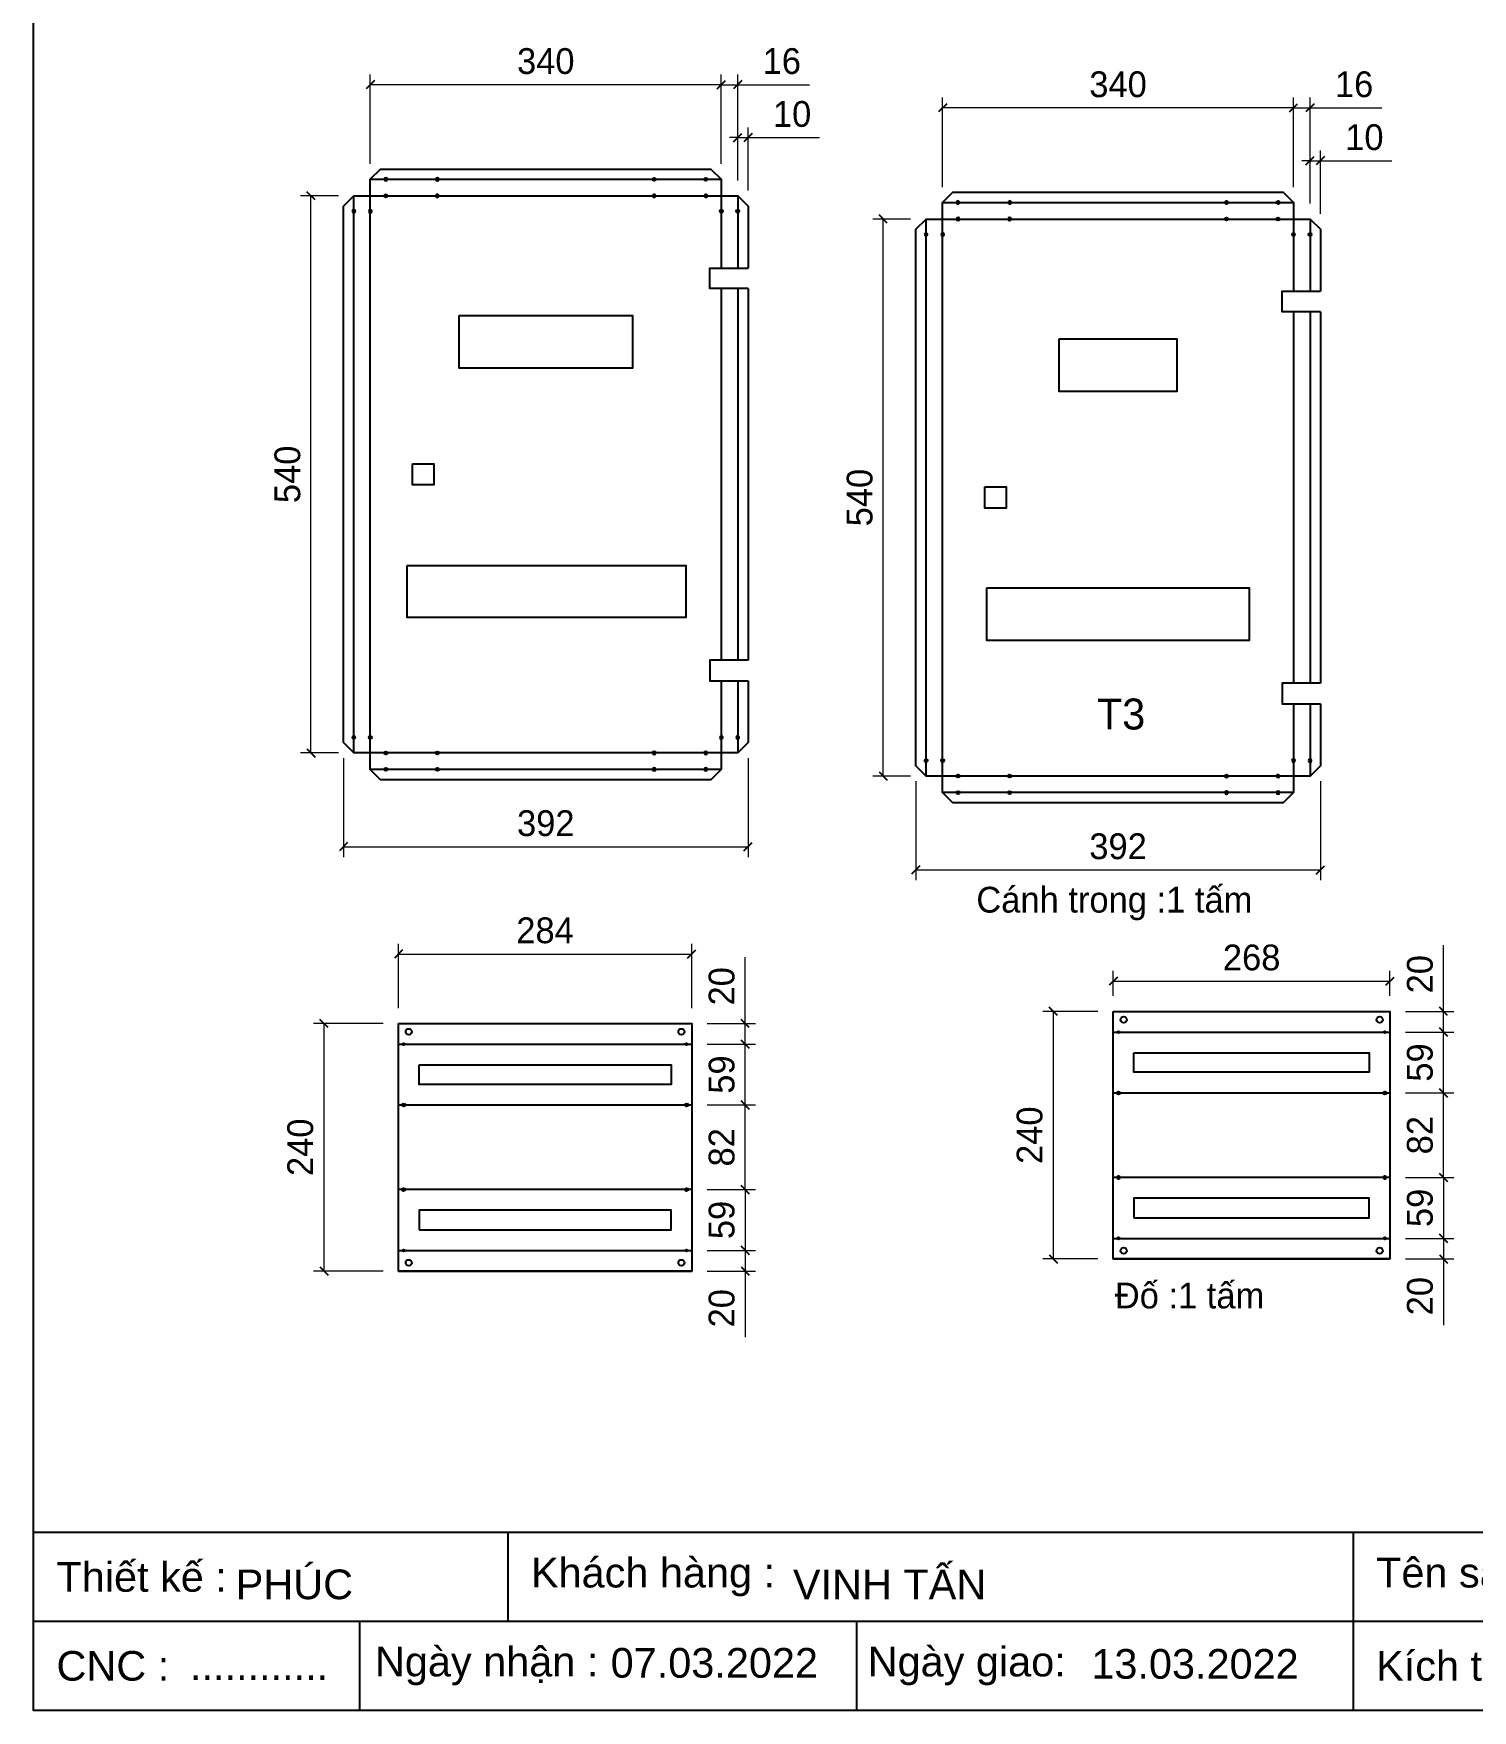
# Model space of a CAD drawing. Header units: millimetres. Extents: x 0 to 4269, y 0 to 3019.
# Drawn here: x 0 to 1395, y 0 to 1626 of the extents above; entities that cross this region are included whole.
import ezdxf

# ---------------------------------------------------------------- set-up
doc = ezdxf.new("R2010")
doc.units = ezdxf.units.MM
doc.layers.add('CNC', color=7, linetype='Continuous')
doc.layers.add('DIM', color=253, linetype='Continuous')
doc.styles.add('Arial', font='arial.ttf')
doc.dimstyles.new('Dim-25', dxfattribs={"dimtxt": 25, "dimasz": 8, "dimexe": 10, "dimexo": 15, "dimgap": 10, "dimtad": 1, "dimdec": 0, "dimtxsty": 'Standard', "dimblk": 'OBLIQUE', "dimcen": 10, "dimclrd": 5, "dimclre": 5, "dimclrt": 3, "dimazin": 3, "dimtfac": 1, "dimtdec": 0, "dimtmove": 0, "dimatfit": 3, "dimldrblk": 'OBLIQUE', "dimlwd": 9, "dimlwe": 9})

# ---------------------------------------------------------------- blocks, each defined once
blk = doc.blocks.new('KHUNG CHUẨN')
at = {"color": 7}
for p, q in [((19889.2, -28535.2), (16919.2, -28535.2)), ((17239.2, -28535.2), (17239.2, -28595.2)), ((17809.2, -28535.2), (17809.2, -28655.2)), ((18939.2, -28595.2), (16919.2, -28595.2)), ((17139.2, -28595.2), (17139.2, -28655.2)), ((17474.2, -28595.2), (17474.2, -28655.2))]:
    blk.add_line(p, q, dxfattribs=at)
blk.add_lwpolyline([(16919.2, -26555.2), (19889.2, -26555.2), (19889.2, -28655.2), (16919.2, -28655.2)], close=True, dxfattribs=at)
at = {"color": 2, "char_height": 20, "attachment_point": 4, "style": 'Arial'}
for s, insert, width in [('  Khách hàng :', (17239.2, -28565.2), 917.634), ('  Tên sản phẩm :', (17809.2, -28565.2), 917.634), ('  Thiết kế :', (16919.2, -28565.2), 917.634), ('  CNC :', (16919.2, -28625.2), 917.634), ('  Ngày nhận :', (17134, -28625.2), 556.651), ('  Ngày giao:', (17466.3, -28625.2), 556.651), ('  Kích thước :', (17809.2, -28625.2), 917.634)]:
    blk.add_mtext(s, dxfattribs=dict(at, insert=insert, width=width))
at = {"color": 3, "style": 'Arial'}
for tag, p in [('#01', (17055.6, -28580.1)), ('#02', (17431.4, -28580.1)), ('#03', (18030.6, -28580.1)), ('#08', (18751.7, -28580.1)), ('#10', (19064.8, -28580.1)), ('#11', (19060.3, -28625.7)), ('#04', (17024.8, -28634.6)), ('#05', (17308.5, -28633)), ('#06', (17632.7, -28633.7)), ('#07', (18002, -28634.7)), ('#09', (18753.8, -28632.6)), ('#12', (19806.5, -28628.9))]:
    blk.add_attdef(tag, p, '', height=20, dxfattribs=at)
blk = doc.blocks.new('f3daunguoc')
at = {"layer": 'CNC', "color": 2, "lineweight": -3}
blk.add_circle((0, 0), 1.5, dxfattribs=at)
blk = doc.blocks.new('*D48')
at = {"color": 0, "linetype": 'ByBlock', "lineweight": -2}
for p, q in [((678.7, 1521.1), (686.7, 1529.1)), ((696.7, 1529.1), (688.7, 1521.1))]:
    blk.add_line(p, q, dxfattribs=at)
at = {"layer": 'Defpoints', "color": 0, "ltscale": 3, "transparency": 16777216}
for p in [(692.7, 1525.1), (682.7, 1468.7), (692.7, 1458.7)]:
    blk.add_point(p, dxfattribs=at)
at = {"layer": 'DIM', "color": 5, "lineweight": 9, "ltscale": 3, "transparency": 16777216}
for p, q in [((682.7, 1483.7), (682.7, 1535.1)), ((692.7, 1473.7), (692.7, 1535.1)), ((682.7, 1525.1), (674.7, 1525.1)), ((682.7, 1525.1), (692.7, 1525.1)), ((692.7, 1525.1), (762.1, 1525.1))]:
    blk.add_line(p, q, dxfattribs=at)
at = {"layer": 'DIM', "color": 3, "ltscale": 3, "transparency": 16777216, "insert": (735.4, 1547.9), "char_height": 25, "attachment_point": 5}
blk.add_mtext('10', dxfattribs=at)
blk = doc.blocks.new('_Oblique')
at = {"color": 0, "linetype": 'ByBlock', "lineweight": -2}
blk.add_line((-0.5, -0.5), (0.5, 0.5), dxfattribs=at)
blk = doc.blocks.new('*D49')
at = {"color": 0, "linetype": 'ByBlock', "lineweight": -2}
for p, q in [((662.7, 1572.4), (670.7, 1580.4)), ((686.7, 1580.4), (678.7, 1572.4))]:
    blk.add_line(p, q, dxfattribs=at)
at = {"layer": 'Defpoints', "color": 0, "ltscale": 3, "transparency": 16777216}
for p in [(682.7, 1576.4), (666.7, 1484.7), (682.7, 1468.7)]:
    blk.add_point(p, dxfattribs=at)
at = {"layer": 'DIM', "color": 5, "lineweight": 9, "ltscale": 3, "transparency": 16777216}
for p, q in [((666.7, 1499.7), (666.7, 1586.4)), ((682.7, 1483.7), (682.7, 1586.4)), ((666.7, 1576.4), (658.7, 1576.4)), ((666.7, 1576.4), (682.7, 1576.4)), ((682.7, 1576.4), (752.2, 1576.4))]:
    blk.add_line(p, q, dxfattribs=at)
at = {"layer": 'DIM', "color": 3, "ltscale": 3, "transparency": 16777216, "insert": (725.4, 1599.2), "char_height": 25, "attachment_point": 5}
blk.add_mtext('16', dxfattribs=at)
blk = doc.blocks.new('*D50')
at = {"color": 0, "linetype": 'ByBlock', "lineweight": -2}
for p, q in [((330.5, 1580.4), (322.5, 1572.4)), ((662.7, 1572.4), (670.7, 1580.4))]:
    blk.add_line(p, q, dxfattribs=at)
at = {"layer": 'Defpoints', "color": 0, "ltscale": 3, "transparency": 16777216}
for p in [(326.5, 1576.4), (326.5, 1484.7), (666.7, 1484.7)]:
    blk.add_point(p, dxfattribs=at)
at = {"layer": 'DIM', "color": 5, "lineweight": 9, "ltscale": 3, "transparency": 16777216}
for p, q in [((326.5, 1499.7), (326.5, 1586.4)), ((666.7, 1499.7), (666.7, 1586.4)), ((666.7, 1576.4), (326.5, 1576.4))]:
    blk.add_line(p, q, dxfattribs=at)
at = {"layer": 'DIM', "color": 3, "ltscale": 3, "transparency": 16777216, "insert": (496.6, 1599.2), "char_height": 25, "attachment_point": 5}
blk.add_mtext('340', dxfattribs=at)
blk = doc.blocks.new('*D51')
at = {"color": 0, "linetype": 'ByBlock', "lineweight": -2}
for p, q in [((272.9, 1464.7), (264.9, 1472.7)), ((264.9, 932.5), (272.9, 924.5))]:
    blk.add_line(p, q, dxfattribs=at)
at = {"layer": 'Defpoints', "color": 0, "ltscale": 3, "transparency": 16777216}
for p in [(268.9, 1468.7), (310.5, 1468.7), (310.5, 928.5)]:
    blk.add_point(p, dxfattribs=at)
at = {"layer": 'DIM', "color": 5, "lineweight": 9, "ltscale": 3, "transparency": 16777216}
for p, q in [((295.5, 1468.7), (258.9, 1468.7)), ((268.9, 928.5), (268.9, 1468.7)), ((295.5, 928.5), (258.9, 928.5))]:
    blk.add_line(p, q, dxfattribs=at)
at = {"layer": 'DIM', "color": 3, "ltscale": 3, "transparency": 16777216, "insert": (246.2, 1198.6), "char_height": 25, "attachment_point": 5, "rotation": 90}
blk.add_mtext('540', dxfattribs=at)
blk = doc.blocks.new('*D52')
at = {"color": 0, "linetype": 'ByBlock', "lineweight": -2}
for p, q in [((304.5, 841.5), (296.5, 833.5)), ((688.7, 833.5), (696.7, 841.5))]:
    blk.add_line(p, q, dxfattribs=at)
at = {"layer": 'Defpoints', "color": 0, "ltscale": 3, "transparency": 16777216}
for p in [(300.5, 938.5), (692.7, 938.5), (692.7, 837.5)]:
    blk.add_point(p, dxfattribs=at)
at = {"layer": 'DIM', "color": 5, "lineweight": 9, "ltscale": 3, "transparency": 16777216}
for p, q in [((300.5, 923.5), (300.5, 827.5)), ((692.7, 923.5), (692.7, 827.5)), ((300.5, 837.5), (692.7, 837.5))]:
    blk.add_line(p, q, dxfattribs=at)
at = {"layer": 'DIM', "color": 3, "ltscale": 3, "transparency": 16777216, "insert": (496.6, 860.2), "char_height": 25, "attachment_point": 5}
blk.add_mtext('392', dxfattribs=at)
blk = doc.blocks.new('*D53')
at = {"color": 0, "linetype": 'ByBlock', "lineweight": -2}
for p, q in [((1233.5, 1498.7), (1241.5, 1506.7)), ((1251.5, 1506.7), (1243.5, 1498.7))]:
    blk.add_line(p, q, dxfattribs=at)
at = {"layer": 'Defpoints', "color": 0, "ltscale": 3, "transparency": 16777216}
for p in [(1247.5, 1502.7), (1237.5, 1446.2), (1247.5, 1436.2)]:
    blk.add_point(p, dxfattribs=at)
at = {"layer": 'DIM', "color": 5, "lineweight": 9, "ltscale": 3, "transparency": 16777216}
for p, q in [((1237.5, 1461.2), (1237.5, 1512.7)), ((1247.5, 1451.2), (1247.5, 1512.7)), ((1237.5, 1502.7), (1229.5, 1502.7)), ((1237.5, 1502.7), (1247.5, 1502.7)), ((1247.5, 1502.7), (1316.9, 1502.7))]:
    blk.add_line(p, q, dxfattribs=at)
at = {"layer": 'DIM', "color": 3, "ltscale": 3, "transparency": 16777216, "insert": (1290.2, 1525.4), "char_height": 25, "attachment_point": 5}
blk.add_mtext('10', dxfattribs=at)
blk = doc.blocks.new('*D54')
at = {"color": 0, "linetype": 'ByBlock', "lineweight": -2}
for p, q in [((1217.5, 1550), (1225.5, 1558)), ((1241.5, 1558), (1233.5, 1550))]:
    blk.add_line(p, q, dxfattribs=at)
at = {"layer": 'Defpoints', "color": 0, "ltscale": 3, "transparency": 16777216}
for p in [(1237.5, 1554), (1221.5, 1462.2), (1237.5, 1446.2)]:
    blk.add_point(p, dxfattribs=at)
at = {"layer": 'DIM', "color": 5, "lineweight": 9, "ltscale": 3, "transparency": 16777216}
for p, q in [((1221.5, 1477.2), (1221.5, 1564)), ((1237.5, 1461.2), (1237.5, 1564)), ((1221.5, 1554), (1213.5, 1554)), ((1221.5, 1554), (1237.5, 1554)), ((1237.5, 1554), (1307, 1554))]:
    blk.add_line(p, q, dxfattribs=at)
at = {"layer": 'DIM', "color": 3, "ltscale": 3, "transparency": 16777216, "insert": (1280.2, 1576.7), "char_height": 25, "attachment_point": 5}
blk.add_mtext('16', dxfattribs=at)
blk = doc.blocks.new('*D55')
at = {"color": 0, "linetype": 'ByBlock', "lineweight": -2}
for p, q in [((885.3, 1558), (877.3, 1550)), ((1217.5, 1550), (1225.5, 1558))]:
    blk.add_line(p, q, dxfattribs=at)
at = {"layer": 'Defpoints', "color": 0, "ltscale": 3, "transparency": 16777216}
for p in [(881.3, 1554), (881.3, 1462.2), (1221.5, 1462.2)]:
    blk.add_point(p, dxfattribs=at)
at = {"layer": 'DIM', "color": 5, "lineweight": 9, "ltscale": 3, "transparency": 16777216}
for p, q in [((881.3, 1477.2), (881.3, 1564)), ((1221.5, 1477.2), (1221.5, 1564)), ((1221.5, 1554), (881.3, 1554))]:
    blk.add_line(p, q, dxfattribs=at)
at = {"layer": 'DIM', "color": 3, "ltscale": 3, "transparency": 16777216, "insert": (1051.4, 1576.7), "char_height": 25, "attachment_point": 5}
blk.add_mtext('340', dxfattribs=at)
blk = doc.blocks.new('*D56')
at = {"color": 0, "linetype": 'ByBlock', "lineweight": -2}
for p, q in [((827.7, 1442.2), (819.7, 1450.2)), ((819.7, 910), (827.7, 902))]:
    blk.add_line(p, q, dxfattribs=at)
at = {"layer": 'Defpoints', "color": 0, "ltscale": 3, "transparency": 16777216}
for p in [(823.7, 1446.2), (865.3, 1446.2), (865.3, 906)]:
    blk.add_point(p, dxfattribs=at)
at = {"layer": 'DIM', "color": 5, "lineweight": 9, "ltscale": 3, "transparency": 16777216}
for p, q in [((850.3, 1446.2), (813.7, 1446.2)), ((823.7, 906), (823.7, 1446.2)), ((850.3, 906), (813.7, 906))]:
    blk.add_line(p, q, dxfattribs=at)
at = {"layer": 'DIM', "color": 3, "ltscale": 3, "transparency": 16777216, "insert": (801, 1176.1), "char_height": 25, "attachment_point": 5, "rotation": 90}
blk.add_mtext('540', dxfattribs=at)
blk = doc.blocks.new('*D57')
at = {"color": 0, "linetype": 'ByBlock', "lineweight": -2}
for p, q in [((859.3, 819), (851.3, 811)), ((1243.5, 811), (1251.5, 819))]:
    blk.add_line(p, q, dxfattribs=at)
at = {"layer": 'Defpoints', "color": 0, "ltscale": 3, "transparency": 16777216}
for p in [(855.3, 916), (1247.5, 916), (1247.5, 815)]:
    blk.add_point(p, dxfattribs=at)
at = {"layer": 'DIM', "color": 5, "lineweight": 9, "ltscale": 3, "transparency": 16777216}
for p, q in [((855.3, 901), (855.3, 805)), ((1247.5, 901), (1247.5, 805)), ((855.3, 815), (1247.5, 815))]:
    blk.add_line(p, q, dxfattribs=at)
at = {"layer": 'DIM', "color": 3, "ltscale": 3, "transparency": 16777216, "insert": (1051.4, 837.8), "char_height": 25, "attachment_point": 5}
blk.add_mtext('392', dxfattribs=at)
blk = doc.blocks.new('*D78')
at = {"color": 5, "lineweight": 9, "ltscale": 3, "transparency": 16777216}
for p, q in [((689.9, 666.1), (689.9, 730.3)), ((653.1, 666.1), (699.9, 666.1)), ((689.9, 646.1), (689.9, 666.1)), ((653.1, 646.1), (699.9, 646.1))]:
    blk.add_line(p, q, dxfattribs=at)
at = {"color": 0, "linetype": 'ByBlock', "lineweight": -2}
for p, q in [((693.9, 662.1), (685.9, 670.1)), ((685.9, 650.1), (693.9, 642.1))]:
    blk.add_line(p, q, dxfattribs=at)
at = {"layer": 'Defpoints', "color": 0, "ltscale": 3, "transparency": 16777216}
for p in [(638.1, 666.1), (689.9, 666.1), (638.1, 646.1)]:
    blk.add_point(p, dxfattribs=at)
at = {"color": 3, "ltscale": 3, "transparency": 16777216, "insert": (667.2, 702.2), "char_height": 25, "attachment_point": 5, "rotation": 90}
blk.add_mtext('20', dxfattribs=at)
blk = doc.blocks.new('*D79')
at = {"color": 5, "lineweight": 9, "ltscale": 3, "transparency": 16777216}
for p, q in [((653.1, 646.1), (699.9, 646.1)), ((689.9, 587.1), (689.9, 646.1)), ((653.1, 587.1), (699.9, 587.1))]:
    blk.add_line(p, q, dxfattribs=at)
at = {"color": 0, "linetype": 'ByBlock', "lineweight": -2}
for p, q in [((693.9, 642.1), (685.9, 650.1)), ((685.9, 591.1), (693.9, 583.1))]:
    blk.add_line(p, q, dxfattribs=at)
at = {"layer": 'Defpoints', "color": 0, "ltscale": 3, "transparency": 16777216}
for p in [(638.1, 646.1), (689.9, 646.1), (638.1, 587.1)]:
    blk.add_point(p, dxfattribs=at)
at = {"color": 3, "ltscale": 3, "transparency": 16777216, "insert": (667.2, 616.6), "char_height": 25, "attachment_point": 5, "rotation": 90}
blk.add_mtext('59', dxfattribs=at)
blk = doc.blocks.new('*D80')
at = {"color": 5, "lineweight": 9, "ltscale": 3, "transparency": 16777216}
for p, q in [((653.1, 587.1), (699.9, 587.1)), ((689.9, 505.1), (689.9, 587.1)), ((653.1, 505.1), (699.9, 505.1))]:
    blk.add_line(p, q, dxfattribs=at)
at = {"color": 0, "linetype": 'ByBlock', "lineweight": -2}
for p, q in [((693.9, 583.1), (685.9, 591.1)), ((685.9, 509.1), (693.9, 501.1))]:
    blk.add_line(p, q, dxfattribs=at)
at = {"layer": 'Defpoints', "color": 0, "ltscale": 3, "transparency": 16777216}
for p in [(638.1, 587.1), (689.9, 587.1), (638.1, 505.1)]:
    blk.add_point(p, dxfattribs=at)
at = {"color": 3, "ltscale": 3, "transparency": 16777216, "insert": (667.2, 546.1), "char_height": 25, "attachment_point": 5, "rotation": 90}
blk.add_mtext('82', dxfattribs=at)
blk = doc.blocks.new('*D81')
at = {"color": 5, "lineweight": 9, "ltscale": 3, "transparency": 16777216}
for p, q in [((653.1, 505.1), (699.9, 505.1)), ((689.9, 505.1), (689.9, 446.1)), ((653.1, 446.1), (699.9, 446.1))]:
    blk.add_line(p, q, dxfattribs=at)
at = {"color": 0, "linetype": 'ByBlock', "lineweight": -2}
for p, q in [((693.9, 501.1), (685.9, 509.1)), ((685.9, 450.1), (693.9, 442.1))]:
    blk.add_line(p, q, dxfattribs=at)
at = {"layer": 'Defpoints', "color": 0, "ltscale": 3, "transparency": 16777216}
for p in [(638.1, 505.1), (638.1, 446.1), (689.9, 446.1)]:
    blk.add_point(p, dxfattribs=at)
at = {"color": 3, "ltscale": 3, "transparency": 16777216, "insert": (667.2, 475.6), "char_height": 25, "attachment_point": 5, "rotation": 90}
blk.add_mtext('59', dxfattribs=at)
blk = doc.blocks.new('*D82')
at = {"color": 5, "lineweight": 9, "ltscale": 3, "transparency": 16777216}
for p, q in [((653.1, 446.1), (699.9, 446.1)), ((689.9, 446.1), (689.9, 426.1)), ((653.1, 426.1), (699.9, 426.1)), ((689.9, 426.1), (689.9, 362))]:
    blk.add_line(p, q, dxfattribs=at)
at = {"color": 0, "linetype": 'ByBlock', "lineweight": -2}
for p, q in [((693.9, 442.1), (685.9, 450.1)), ((685.9, 430.1), (693.9, 422.1))]:
    blk.add_line(p, q, dxfattribs=at)
at = {"layer": 'Defpoints', "color": 0, "ltscale": 3, "transparency": 16777216}
for p in [(638.1, 446.1), (638.1, 426.1), (689.9, 426.1)]:
    blk.add_point(p, dxfattribs=at)
at = {"color": 3, "ltscale": 3, "transparency": 16777216, "insert": (667.2, 390), "char_height": 25, "attachment_point": 5, "rotation": 90}
blk.add_mtext('20', dxfattribs=at)
blk = doc.blocks.new('*D83')
at = {"color": 0, "linetype": 'ByBlock', "lineweight": -2}
for p, q in [((357.8, 737.5), (349.8, 729.5)), ((634.1, 729.5), (642.1, 737.5))]:
    blk.add_line(p, q, dxfattribs=at)
at = {"color": 5, "lineweight": 9, "ltscale": 3, "transparency": 16777216}
for p, q in [((353.8, 681.1), (353.8, 743.5)), ((353.8, 733.5), (638.1, 733.5)), ((638.1, 681.1), (638.1, 743.5))]:
    blk.add_line(p, q, dxfattribs=at)
at = {"layer": 'Defpoints', "color": 0, "ltscale": 3, "transparency": 16777216}
for p in [(638.1, 733.5), (353.8, 666.1), (638.1, 666.1)]:
    blk.add_point(p, dxfattribs=at)
at = {"color": 3, "ltscale": 3, "transparency": 16777216, "insert": (495.9, 756.3), "char_height": 25, "attachment_point": 5}
blk.add_mtext('284', dxfattribs=at)
blk = doc.blocks.new('*D84')
at = {"color": 0, "linetype": 'ByBlock', "lineweight": -2}
for p, q in [((285.5, 662.1), (277.5, 670.1)), ((277.5, 430.1), (285.5, 422.1))]:
    blk.add_line(p, q, dxfattribs=at)
at = {"color": 5, "lineweight": 9, "ltscale": 3, "transparency": 16777216}
for p, q in [((338.8, 666.1), (271.5, 666.1)), ((281.5, 666.1), (281.5, 426.1)), ((338.8, 426.1), (271.5, 426.1))]:
    blk.add_line(p, q, dxfattribs=at)
at = {"layer": 'Defpoints', "color": 0, "ltscale": 3, "transparency": 16777216}
for p in [(353.8, 666.1), (281.5, 426.1), (353.8, 426.1)]:
    blk.add_point(p, dxfattribs=at)
at = {"color": 3, "ltscale": 3, "transparency": 16777216, "insert": (258.7, 546.1), "char_height": 25, "attachment_point": 5, "rotation": 90}
blk.add_mtext('240', dxfattribs=at)
blk = doc.blocks.new('*D85')
at = {"color": 5, "lineweight": 9, "ltscale": 3, "transparency": 16777216}
for p, q in [((1366.9, 677.8), (1366.9, 742)), ((1330, 677.8), (1376.9, 677.8)), ((1366.9, 657.8), (1366.9, 677.8)), ((1330, 657.8), (1376.9, 657.8))]:
    blk.add_line(p, q, dxfattribs=at)
at = {"color": 0, "linetype": 'ByBlock', "lineweight": -2}
for p, q in [((1370.9, 673.8), (1362.9, 681.8)), ((1362.9, 661.8), (1370.9, 653.8))]:
    blk.add_line(p, q, dxfattribs=at)
at = {"layer": 'Defpoints', "color": 0, "ltscale": 3, "transparency": 16777216}
for p in [(1315, 677.8), (1366.9, 677.8), (1315, 657.8)]:
    blk.add_point(p, dxfattribs=at)
at = {"color": 3, "ltscale": 3, "transparency": 16777216, "insert": (1344.1, 713.9), "char_height": 25, "attachment_point": 5, "rotation": 90}
blk.add_mtext('20', dxfattribs=at)
blk = doc.blocks.new('*D86')
at = {"color": 5, "lineweight": 9, "ltscale": 3, "transparency": 16777216}
for p, q in [((1330, 657.8), (1376.9, 657.8)), ((1366.9, 598.8), (1366.9, 657.8)), ((1330, 598.8), (1376.9, 598.8))]:
    blk.add_line(p, q, dxfattribs=at)
at = {"color": 0, "linetype": 'ByBlock', "lineweight": -2}
for p, q in [((1370.9, 653.8), (1362.9, 661.8)), ((1362.9, 602.8), (1370.9, 594.8))]:
    blk.add_line(p, q, dxfattribs=at)
at = {"layer": 'Defpoints', "color": 0, "ltscale": 3, "transparency": 16777216}
for p in [(1315, 657.8), (1366.9, 657.8), (1315, 598.8)]:
    blk.add_point(p, dxfattribs=at)
at = {"color": 3, "ltscale": 3, "transparency": 16777216, "insert": (1344.1, 628.3), "char_height": 25, "attachment_point": 5, "rotation": 90}
blk.add_mtext('59', dxfattribs=at)
blk = doc.blocks.new('*D87')
at = {"color": 0, "linetype": 'ByBlock', "lineweight": -2}
for p, q in [((1370.9, 594.8), (1362.9, 602.8)), ((1362.9, 520.8), (1370.9, 512.8))]:
    blk.add_line(p, q, dxfattribs=at)
at = {"color": 5, "lineweight": 9, "ltscale": 3, "transparency": 16777216}
for p, q in [((1330, 598.8), (1376.9, 598.8)), ((1366.9, 516.8), (1366.9, 598.8)), ((1330, 516.8), (1376.9, 516.8))]:
    blk.add_line(p, q, dxfattribs=at)
at = {"layer": 'Defpoints', "color": 0, "ltscale": 3, "transparency": 16777216}
for p in [(1315, 598.8), (1366.9, 598.8), (1315, 516.8)]:
    blk.add_point(p, dxfattribs=at)
at = {"color": 3, "ltscale": 3, "transparency": 16777216, "insert": (1344.1, 557.8), "char_height": 25, "attachment_point": 5, "rotation": 90}
blk.add_mtext('82', dxfattribs=at)
blk = doc.blocks.new('*D88')
at = {"color": 0, "linetype": 'ByBlock', "lineweight": -2}
for p, q in [((1370.9, 512.8), (1362.9, 520.8)), ((1362.9, 461.8), (1370.9, 453.8))]:
    blk.add_line(p, q, dxfattribs=at)
at = {"color": 5, "lineweight": 9, "ltscale": 3, "transparency": 16777216}
for p, q in [((1330, 516.8), (1376.9, 516.8)), ((1366.9, 516.8), (1366.9, 457.8)), ((1330, 457.8), (1376.9, 457.8))]:
    blk.add_line(p, q, dxfattribs=at)
at = {"layer": 'Defpoints', "color": 0, "ltscale": 3, "transparency": 16777216}
for p in [(1315, 516.8), (1315, 457.8), (1366.9, 457.8)]:
    blk.add_point(p, dxfattribs=at)
at = {"color": 3, "ltscale": 3, "transparency": 16777216, "insert": (1344.1, 487.3), "char_height": 25, "attachment_point": 5, "rotation": 90}
blk.add_mtext('59', dxfattribs=at)
blk = doc.blocks.new('*D89')
at = {"color": 5, "lineweight": 9, "ltscale": 3, "transparency": 16777216}
for p, q in [((1330, 457.8), (1376.9, 457.8)), ((1366.9, 457.8), (1366.9, 437.8)), ((1330, 437.8), (1376.9, 437.8)), ((1366.9, 437.8), (1366.9, 373.7))]:
    blk.add_line(p, q, dxfattribs=at)
at = {"color": 0, "linetype": 'ByBlock', "lineweight": -2}
for p, q in [((1370.9, 453.8), (1362.9, 461.8)), ((1362.9, 441.8), (1370.9, 433.8))]:
    blk.add_line(p, q, dxfattribs=at)
at = {"layer": 'Defpoints', "color": 0, "ltscale": 3, "transparency": 16777216}
for p in [(1315, 457.8), (1315, 437.8), (1366.9, 437.8)]:
    blk.add_point(p, dxfattribs=at)
at = {"color": 3, "ltscale": 3, "transparency": 16777216, "insert": (1344.1, 401.7), "char_height": 25, "attachment_point": 5, "rotation": 90}
blk.add_mtext('20', dxfattribs=at)
blk = doc.blocks.new('*D116')
at = {"color": 5, "lineweight": 9, "ltscale": 3, "transparency": 16777216}
for p, q in [((1046.8, 692.8), (1046.8, 717.2)), ((1315, 692.8), (1315, 717.2)), ((1046.8, 707.2), (1315, 707.2))]:
    blk.add_line(p, q, dxfattribs=at)
at = {"color": 0, "linetype": 'ByBlock', "lineweight": -2}
for p, q in [((1050.8, 711.2), (1042.8, 703.2)), ((1311, 703.2), (1319, 711.2))]:
    blk.add_line(p, q, dxfattribs=at)
at = {"layer": 'Defpoints', "color": 0, "ltscale": 3, "transparency": 16777216}
for p in [(1315, 707.2), (1046.8, 677.8), (1315, 677.8)]:
    blk.add_point(p, dxfattribs=at)
at = {"color": 3, "ltscale": 3, "transparency": 16777216, "insert": (1180.9, 730), "char_height": 25, "attachment_point": 5}
blk.add_mtext('268', dxfattribs=at)
blk = doc.blocks.new('*D117')
at = {"color": 5, "lineweight": 9, "ltscale": 3, "transparency": 16777216}
for p, q in [((1031.8, 677.8), (978.6, 677.8)), ((988.6, 677.8), (988.6, 437.8)), ((1031.8, 437.8), (978.6, 437.8))]:
    blk.add_line(p, q, dxfattribs=at)
at = {"color": 0, "linetype": 'ByBlock', "lineweight": -2}
for p, q in [((992.6, 673.8), (984.6, 681.8)), ((984.6, 441.8), (992.6, 433.8))]:
    blk.add_line(p, q, dxfattribs=at)
at = {"layer": 'Defpoints', "color": 0, "ltscale": 3, "transparency": 16777216}
for p in [(1046.8, 677.8), (988.6, 437.8), (1046.8, 437.8)]:
    blk.add_point(p, dxfattribs=at)
at = {"color": 3, "ltscale": 3, "transparency": 16777216, "insert": (965.8, 557.8), "char_height": 25, "attachment_point": 5, "rotation": 90}
blk.add_mtext('240', dxfattribs=at)

msp = doc.modelspace()

# ---------------------------------------------------------------- linework, layer by layer
at = {"color": 2, "ltscale": 3}
for p, q in [((1046.8, 677.8), (1315, 677.8)), ((353.8, 666.1), (638.1, 666.1)), ((353.8, 587.1), (638.1, 587.1)), ((1046.8, 598.8), (1315, 598.8)), ((353.8, 426.1), (638.1, 426.1)), ((1046.8, 437.8), (1315, 437.8))]:
    msp.add_line(p, q, dxfattribs=at)
at = {"ltscale": 3}
for p, q in [((1046.8, 657.8), (1315, 657.8)), ((353.8, 646.1), (638.1, 646.1)), ((1046.8, 457.8), (1315, 457.8)), ((353.8, 446.1), (638.1, 446.1))]:
    msp.add_line(p, q, dxfattribs=at)
at = {"color": 7}
for points in [[(692.7, 998.5), (692.7, 938.5), (682.7, 928.5), (666.7, 928.5), (666.7, 912.5), (656.7, 902.5), (336.5, 902.5), (326.5, 912.5), (326.5, 928.5), (310.5, 928.5), (300.5, 938.5), (300.5, 1458.7), (310.5, 1468.7), (326.5, 1468.7), (326.5, 1484.7), (336.5, 1494.7), (656.7, 1494.7), (666.7, 1484.7), (666.7, 1468.7), (682.7, 1468.7), (692.7, 1458.7), (692.7, 1398.7)], [(326.5, 1484.7), (666.7, 1484.7)], [(310.5, 928.5), (310.5, 1468.7)], [(666.7, 998.5), (666.7, 928.5), (326.5, 928.5), (326.5, 1468.7), (666.7, 1468.7), (666.7, 1398.7)], [(682.7, 1468.7), (682.7, 1398.7)], [(1247.5, 976), (1247.5, 916), (1237.5, 906), (1221.5, 906), (1221.5, 890), (1211.5, 880), (891.3, 880), (881.3, 890), (881.3, 906), (865.3, 906), (855.3, 916), (855.3, 1436.2), (865.3, 1446.2), (881.3, 1446.2), (881.3, 1462.2), (891.3, 1472.2), (1211.5, 1472.2), (1221.5, 1462.2), (1221.5, 1446.2), (1237.5, 1446.2), (1247.5, 1436.2), (1247.5, 1376.2)], [(881.3, 1462.2), (1221.5, 1462.2)], [(865.3, 906), (865.3, 1446.2)], [(1221.5, 976), (1221.5, 906), (881.3, 906), (881.3, 1446.2), (1221.5, 1446.2), (1221.5, 1376.2)], [(1237.5, 1446.2), (1237.5, 1376.2)], [(666.7, 1378.7), (666.7, 1018.5)], [(682.7, 1378.7), (682.7, 1018.5)], [(692.7, 1378.7), (692.7, 1018.5)], [(1221.5, 1356.2), (1221.5, 996)], [(1237.5, 1356.2), (1237.5, 996)], [(1247.5, 1356.2), (1247.5, 996)], [(682.7, 998.5), (682.7, 928.5)], [(1237.5, 976), (1237.5, 906)], [(666.7, 912.5), (326.5, 912.5)], [(1221.5, 890), (881.3, 890)]]:
    msp.add_lwpolyline(points, dxfattribs=at)
at = {"color": 2}
for points in [[(692.7, 1378.7), (655.7, 1378.7), (655.7, 1398.7), (692.7, 1398.7)], [(1247.5, 1356.2), (1210.5, 1356.2), (1210.5, 1376.2), (1247.5, 1376.2)], [(692.7, 1018.5), (655.7, 1018.5), (655.7, 998.5), (692.7, 998.5)], [(1247.5, 996), (1210.5, 996), (1210.5, 976), (1247.5, 976)]]:
    msp.add_lwpolyline(points, dxfattribs=at)
at = {"color": 2, "ltscale": 3}
for points in [[(412.6, 1352.5), (580.6, 1352.5), (580.6, 1301.5), (412.6, 1301.5)], [(994.4, 1330.1), (1108.4, 1330.1), (1108.4, 1279.1), (994.4, 1279.1)], [(362.2, 1110.2), (632.4, 1110.2), (632.4, 1059.8), (362.2, 1059.8)], [(924.3, 1088.6), (1178.5, 1088.6), (1178.5, 1037.6), (924.3, 1037.6)], [(1066.8, 637.8), (1295, 637.8), (1295, 618.8), (1066.8, 618.8)], [(373.8, 626.1), (618.1, 626.1), (618.1, 607.1), (373.8, 607.1)], [(1066.8, 477.8), (1295, 477.8), (1295, 496.8), (1066.8, 496.8)], [(373.8, 466.1), (618.1, 466.1), (618.1, 485.1), (373.8, 485.1)]]:
    msp.add_lwpolyline(points, close=True, dxfattribs=at)
at = {"color": 2}
for points in [[(367.5, 1208.8), (388, 1208.8), (388, 1188.3), (367.5, 1188.3)], [(922.3, 1186.4), (942.8, 1186.4), (942.8, 1165.9), (922.3, 1165.9)]]:
    msp.add_lwpolyline(points, close=True, dxfattribs=at)
at = {"ltscale": 3}
for points in [[(1046.8, 677.8), (1315, 677.8), (1315, 437.8), (1046.8, 437.8)], [(353.8, 666.1), (638.1, 666.1), (638.1, 426.1), (353.8, 426.1)], [(353.8, 587.1), (638.1, 587.1), (638.1, 505.1), (353.8, 505.1)], [(1046.8, 598.8), (1315, 598.8), (1315, 516.8), (1046.8, 516.8)]]:
    msp.add_lwpolyline(points, close=True, dxfattribs=at)
at = {"color": 2, "ltscale": 3}
for centre, radius in [((1056.8, 669.8), 3), ((1305, 669.8), 3), ((363.8, 658.1), 3), ((628.1, 658.1), 3), ((1051.8, 657.8), 1), ((1051.8, 657.8), 1), ((1310, 657.8), 1), ((358.8, 646.1), 1), ((358.8, 646.1), 1), ((633.1, 646.1), 1), ((358.8, 587.1), 1.5), ((633.1, 587.1), 1.5), ((1051.8, 598.8), 1.5), ((1310, 598.8), 1.5), ((358.8, 505.1), 1.5), ((633.1, 505.1), 1.5), ((1051.8, 516.8), 1.5), ((1310, 516.8), 1.5), ((1051.8, 457.8), 1), ((1310, 457.8), 1), ((358.8, 446.1), 1), ((633.1, 446.1), 1), ((1056.8, 445.8), 3), ((1305, 445.8), 3), ((363.8, 434.1), 3), ((628.1, 434.1), 3)]:
    msp.add_circle(centre, radius, dxfattribs=at)

# ---------------------------------------------------------------- block references
at = {"color": 3}
ref = msp.add_blockref('KHUNG CHUẨN', (-24321.1, 41191.2), dxfattribs=dict(at, xscale=1.437480000005962, yscale=1.437480000005962, zscale=1.437480000005962))
ref.add_attrib('#02', 'VINH TẤN', (736.2, 107.9), dxfattribs={"color": 3, "height": 28.75, "style": 'Arial'})
ref.add_attrib('#05', '07.03.2022', (559.5, 31.8), dxfattribs={"color": 3, "height": 28.75, "style": 'Arial'})
ref.add_attrib('#06', '13.03.2022', (1025.5, 30.8), dxfattribs={"color": 3, "height": 28.75, "style": 'Arial'})
ref.add_attrib('#01', 'PHÚC', (196, 107.9), dxfattribs={"color": 3, "height": 28.75, "style": 'Arial'})
ref.add_attrib('#04', '............', (151.7, 29.5), dxfattribs={"color": 3, "height": 28.75, "style": 'Arial'})
at = {"lineweight": -3, "xscale": -1, "rotation": 180}
for p in [(341.5, 1484.7), (391.5, 1484.7), (341.5, 1468.7), (391.5, 1468.7), (896.3, 1462.2), (946.3, 1462.2), (310.5, 1453.7), (326.5, 1453.7), (896.3, 1446.2), (946.3, 1446.2), (865.3, 1431.2), (881.3, 1431.2)]:
    msp.add_blockref('f3daunguoc', p, dxfattribs=at)
at = {"lineweight": -3, "rotation": 180}
for p in [(601.7, 1484.7), (651.7, 1484.7), (601.7, 1468.7), (651.7, 1468.7), (1156.5, 1462.2), (1206.5, 1462.2), (666.7, 1453.7), (682.7, 1453.7), (1156.5, 1446.2), (1206.5, 1446.2), (1221.5, 1431.2), (1237.5, 1431.2)]:
    msp.add_blockref('f3daunguoc', p, dxfattribs=at)
at = {"lineweight": -3}
for p in [(310.5, 943.5), (326.5, 943.5), (341.5, 928.5), (391.5, 928.5), (341.5, 912.5), (391.5, 912.5), (865.3, 921), (881.3, 921), (896.3, 906), (946.3, 906), (896.3, 890), (946.3, 890)]:
    msp.add_blockref('f3daunguoc', p, dxfattribs=at)
at = {"lineweight": -3, "xscale": -1}
for p in [(666.7, 943.5), (682.7, 943.5), (601.7, 928.5), (651.7, 928.5), (601.7, 912.5), (651.7, 912.5), (1221.5, 921), (1237.5, 921), (1156.5, 906), (1206.5, 906), (1156.5, 890), (1206.5, 890)]:
    msp.add_blockref('f3daunguoc', p, dxfattribs=at)

# ---------------------------------------------------------------- texts
at = {"color": 2, "attachment_point": 5}
for s, insert, char_height, width in [('T3', (1054.3, 966), 30, 1000), ('Cánh trong :1 tấm', (1047.8, 782.4), 25, 1073), ('Đố :1 tấm', (1120.7, 402.2), 25, 1073)]:
    msp.add_mtext(s, dxfattribs=dict(at, insert=insert, char_height=char_height, width=width))

# ---------------------------------------------------------------- dimensions: what is measured, and where the dimension line sits
at = {"color": 2, "ltscale": 3}
for base, p1, p2, picture, middle in [((638.1, 733.5), (353.8, 666.1), (638.1, 666.1), '*D83', (495.9, 756.3)), ((1315, 707.2), (1046.8, 677.8), (1315, 677.8), '*D116', (1180.9, 730))]:
    dim = msp.add_linear_dim(base=base, p1=p1, p2=p2, dimstyle='Dim-25', dxfattribs=at)
    dim.commit()
    dim.dimension.update_dxf_attribs({"geometry": picture, "text_midpoint": middle})
for base, p1, p2, picture, middle in [((1366.9, 677.8), (1315, 657.8), (1315, 677.8), '*D85', (1344.1, 713.9)), ((689.9, 666.1), (638.1, 646.1), (638.1, 666.1), '*D78', (667.2, 702.2)), ((281.5, 426.1), (353.8, 666.1), (353.8, 426.1), '*D84', (258.7, 546.1)), ((988.6, 437.8), (1046.8, 677.8), (1046.8, 437.8), '*D117', (965.8, 557.8)), ((1366.9, 657.8), (1315, 598.8), (1315, 657.8), '*D86', (1344.1, 628.3)), ((689.9, 646.1), (638.1, 587.1), (638.1, 646.1), '*D79', (667.2, 616.6)), ((1366.9, 598.8), (1315, 516.8), (1315, 598.8), '*D87', (1344.1, 557.8)), ((689.9, 587.1), (638.1, 505.1), (638.1, 587.1), '*D80', (667.2, 546.1)), ((1366.9, 457.8), (1315, 516.8), (1315, 457.8), '*D88', (1344.1, 487.3)), ((689.9, 446.1), (638.1, 505.1), (638.1, 446.1), '*D81', (667.2, 475.6)), ((1366.9, 437.8), (1315, 457.8), (1315, 437.8), '*D89', (1344.1, 401.7)), ((689.9, 426.1), (638.1, 446.1), (638.1, 426.1), '*D82', (667.2, 390))]:
    dim = msp.add_linear_dim(base=base, p1=p1, p2=p2, angle=90, dimstyle='Dim-25', dxfattribs=at)
    dim.commit()
    dim.dimension.update_dxf_attribs({"geometry": picture, "text_midpoint": middle})
at = {"layer": 'DIM', "color": 7, "ltscale": 3}
for base, p1, p2, picture, middle in [((326.5, 1576.4), (666.7, 1484.7), (326.5, 1484.7), '*D50', (496.6, 1599.2)), ((682.7, 1576.4), (666.7, 1484.7), (682.7, 1468.7), '*D49', (725.4, 1599.2)), ((881.3, 1554), (1221.5, 1462.2), (881.3, 1462.2), '*D55', (1051.4, 1576.7)), ((1237.5, 1554), (1221.5, 1462.2), (1237.5, 1446.2), '*D54', (1280.2, 1576.7)), ((692.7, 1525.1), (682.7, 1468.7), (692.7, 1458.7), '*D48', (735.4, 1547.9)), ((1247.5, 1502.7), (1237.5, 1446.2), (1247.5, 1436.2), '*D53', (1290.2, 1525.4)), ((692.7, 837.5), (300.5, 938.5), (692.7, 938.5), '*D52', (496.6, 860.2)), ((1247.5, 815), (855.3, 916), (1247.5, 916), '*D57', (1051.4, 837.8))]:
    dim = msp.add_linear_dim(base=base, p1=p1, p2=p2, dimstyle='Dim-25', dxfattribs=at)
    dim.commit()
    dim.dimension.update_dxf_attribs({"geometry": picture, "text_midpoint": middle})
for base, p1, p2, picture, middle in [((268.9, 1468.7), (310.5, 928.5), (310.5, 1468.7), '*D51', (246.2, 1198.6)), ((823.7, 1446.2), (865.3, 906), (865.3, 1446.2), '*D56', (801, 1176.1))]:
    dim = msp.add_linear_dim(base=base, p1=p1, p2=p2, angle=90, dimstyle='Dim-25', dxfattribs=at)
    dim.commit()
    dim.dimension.update_dxf_attribs({"geometry": picture, "text_midpoint": middle})

doc.saveas('drawing.dxf')
